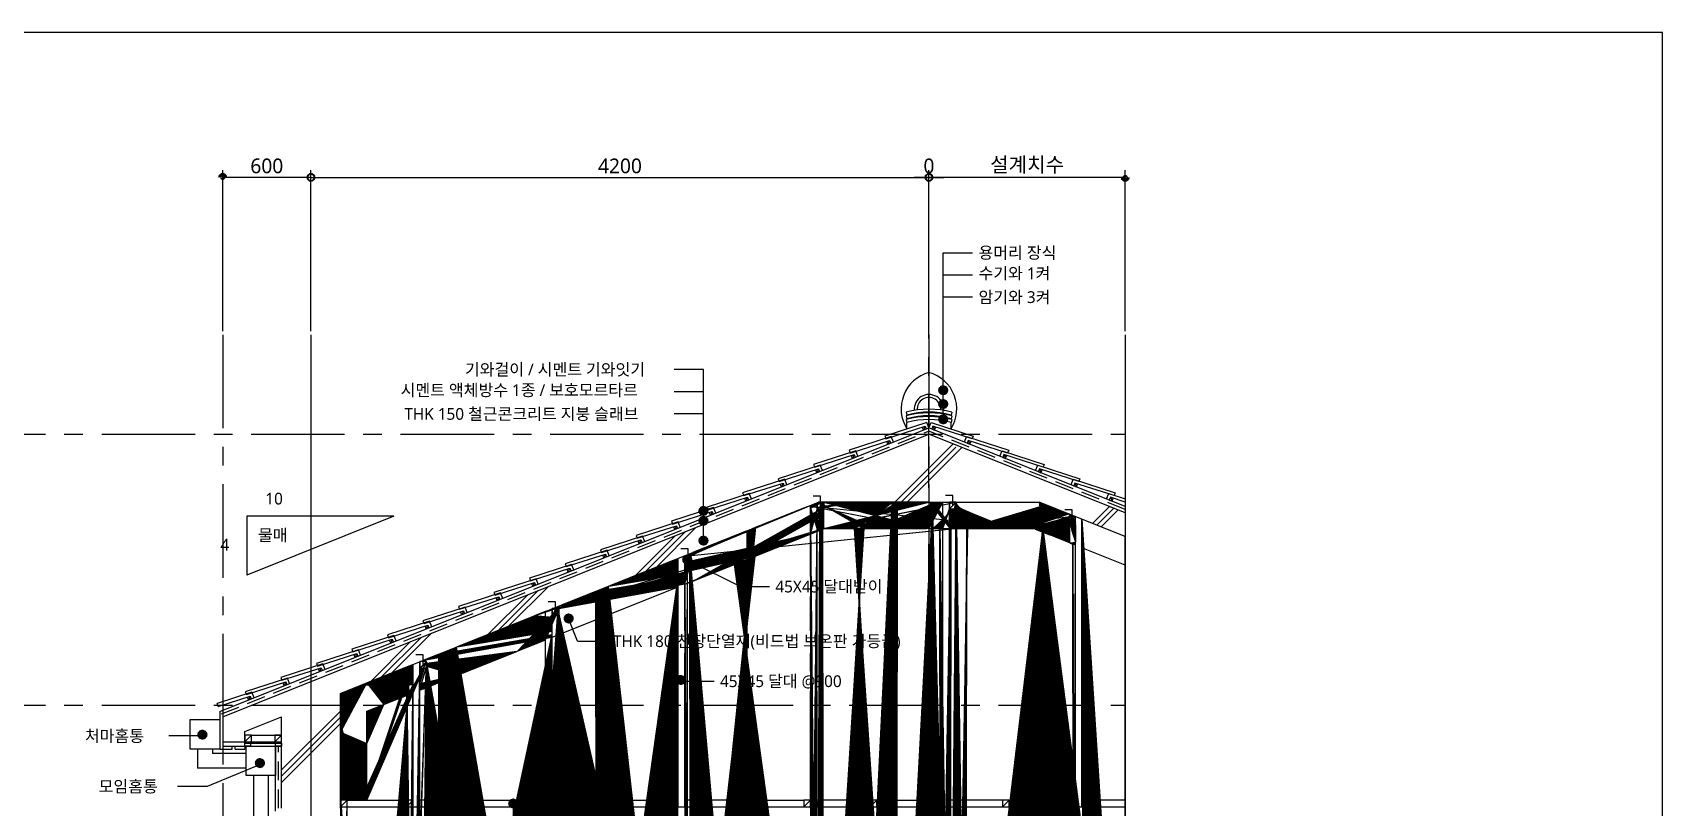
# Model space of a CAD drawing. Header units: millimetres. Extents: x 18875919977 to 37752253206, y 13263225700 to 26526468229.
# Drawn here: x 18875925700 to 18875936777, y 13263267315 to 13263272582 of the extents above; entities that cross this region are included whole.
import ezdxf

# ---------------------------------------------------------------- set-up
doc = ezdxf.new("R2010")
doc.units = ezdxf.units.MM
doc.header["$LTSCALE"] = 20
doc.linetypes.add('CENTER', pattern=[50.800000000000004, 31.75, -6.35, 6.35, -6.35])
doc.linetypes.add('HIDDEN', pattern=[9.524999999999999, 6.35, -3.175])
for name, color, linetype in [('1-Cen', 1, 'CENTER'), ('2-Con', 2, 'Continuous'), ('3-ETC', 3, 'Continuous'), ('5-Fin', 5, 'Continuous'), ('6-Text', 7, 'Continuous')]:
    doc.layers.add(name, color=color, linetype=linetype)
doc.styles.get("Standard").update_dxf_attribs({"font": 'l_10646.ttf'})
doc.dimstyles.new('단면상세도', dxfattribs={"dimscale": 40, "dimtxt": 2.5, "dimasz": 2.5, "dimexe": 1.25, "dimexo": 0.625, "dimtad": 1, "dimtxsty": 'Standard', "dimblk": 'DOTSMALL', "dimcen": 2.5, "dimadec": 0, "dimazin": 0, "dimtfac": 1, "dimtix": 1, "dimtmove": 0, "dimatfit": 3, "dimfxl": 1, "dimarcsym": 0})

# ---------------------------------------------------------------- blocks, each defined once
blk = doc.blocks.new('_DotSmall')
at = {"color": 0, "linetype": 'ByBlock', "const_width": 0.5}
blk.add_lwpolyline([(-0.0625, 0, 1), (0.0625, 0, 1)], format="xyb", close=True, dxfattribs=at)
blk = doc.blocks.new('*D29')
at = {"layer": '6-Text', "color": 0, "lineweight": -2, "transparency": 16777216}
for p, q in [((18875926992.22287, 13263270552.40053), (18875926992.22287, 13263271647.51558)), ((18875927592.22287, 13263271597.51558), (18875926992.22287, 13263271597.51558)), ((18875927592.22287, 13263270552.40053), (18875927592.22287, 13263271647.51558))]:
    blk.add_line(p, q, dxfattribs=at)
at = {"layer": 'Defpoints', "color": 0, "transparency": 16777216}
for p in [(18875926992.22287, 13263271597.51558), (18875926992.22287, 13263270527.40053), (18875927592.22287, 13263270527.40053)]:
    blk.add_point(p, dxfattribs=at)
at = {"layer": '6-Text', "color": 0, "lineweight": -2, "transparency": 16777216, "xscale": 100, "yscale": 100, "zscale": 100, "rotation": 180}
blk.add_blockref('_DotSmall', (18875926992.22287, 13263271597.51558), dxfattribs=at)
at = {"layer": '6-Text', "color": 0, "lineweight": -2, "transparency": 16777216, "xscale": 100, "yscale": 100, "zscale": 100}
blk.add_blockref('_DotSmall', (18875927592.22287, 13263271597.51558), dxfattribs=at)
at = {"layer": '6-Text', "color": 0, "transparency": 16777216, "insert": (18875927292.22287, 13263271675.01558), "char_height": 100, "attachment_point": 5}
blk.add_mtext('600', dxfattribs=at)
blk = doc.blocks.new('*D30')
at = {"layer": '6-Text', "color": 0, "lineweight": -2, "transparency": 16777216}
for p, q in [((18875927592.22287, 13263270502.40053), (18875927592.22287, 13263263370.55234)), ((18875931792.22287, 13263263420.55234), (18875927592.22287, 13263263420.55234)), ((18875931792.22287, 13263262375.43729), (18875931792.22287, 13263263470.55234))]:
    blk.add_line(p, q, dxfattribs=at)
at = {"layer": 'Defpoints', "color": 0, "transparency": 16777216}
for p in [(18875927592.22287, 13263270527.40053), (18875927592.22287, 13263263420.55234), (18875931792.22287, 13263262350.43729)]:
    blk.add_point(p, dxfattribs=at)
at = {"layer": '6-Text', "color": 0, "lineweight": -2, "transparency": 16777216, "xscale": 100, "yscale": 100, "zscale": 100, "rotation": 180}
blk.add_blockref('_DotSmall', (18875927592.22287, 13263263420.55234), dxfattribs=at)
at = {"layer": '6-Text', "color": 0, "lineweight": -2, "transparency": 16777216, "xscale": 100, "yscale": 100, "zscale": 100}
blk.add_blockref('_DotSmall', (18875931792.22287, 13263263420.55234), dxfattribs=at)
at = {"layer": '6-Text', "color": 0, "transparency": 16777216, "insert": (18875929692.22287, 13263263498.05234), "char_height": 100, "attachment_point": 5}
blk.add_mtext('4200', dxfattribs=at)
blk = doc.blocks.new('*D31')
at = {"layer": '1-Cen', "color": 0, "lineweight": -2, "transparency": 16777216}
for p, q in [((18875931792.22287, 13263271597.51558), (18875931692.22287, 13263271597.51558)), ((18875931792.22287, 13263262375.43729), (18875931792.22287, 13263271647.51558)), ((18875931792.22287, 13263270552.40053), (18875931792.22287, 13263271647.51558)), ((18875931792.22287, 13263271597.51558), (18875931892.22287, 13263271597.51558)), ((18875931792.22287, 13263271597.51558), (18875931792.22287, 13263271597.51558))]:
    blk.add_line(p, q, dxfattribs=at)
at = {"layer": 'Defpoints', "color": 0, "transparency": 16777216}
for p in [(18875931792.22287, 13263271597.51558), (18875931792.22287, 13263270527.40053), (18875931792.22287, 13263262350.43729)]:
    blk.add_point(p, dxfattribs=at)
at = {"layer": '1-Cen', "color": 0, "lineweight": -2, "transparency": 16777216, "xscale": 100, "yscale": 100, "zscale": 100}
blk.add_blockref('_DotSmall', (18875931792.22287, 13263271597.51558), dxfattribs=at)
at = {"layer": '1-Cen', "color": 0, "lineweight": -2, "transparency": 16777216, "xscale": 100, "yscale": 100, "zscale": 100, "rotation": 180}
blk.add_blockref('_DotSmall', (18875931792.22287, 13263271597.51558), dxfattribs=at)
at = {"layer": '1-Cen', "color": 0, "transparency": 16777216, "insert": (18875931792.22287, 13263271675.01558), "char_height": 100, "attachment_point": 5}
blk.add_mtext('0', dxfattribs=at)
blk = doc.blocks.new('*D32')
at = {"layer": '6-Text', "color": 0, "lineweight": -2, "transparency": 16777216}
for p, q in [((18875931792.22287, 13263270552.40053), (18875931792.22287, 13263271647.51558)), ((18875933126.14093, 13263271597.51558), (18875931792.22287, 13263271597.51558)), ((18875933126.14093, 13263270552.40053), (18875933126.14093, 13263271647.51558))]:
    blk.add_line(p, q, dxfattribs=at)
at = {"layer": 'Defpoints', "color": 0, "transparency": 16777216}
for p in [(18875931792.22287, 13263271597.51558), (18875931792.22287, 13263270527.40053), (18875933126.14093, 13263270527.40053)]:
    blk.add_point(p, dxfattribs=at)
at = {"layer": '6-Text', "color": 0, "lineweight": -2, "transparency": 16777216, "xscale": 100, "yscale": 100, "zscale": 100, "rotation": 180}
blk.add_blockref('_DotSmall', (18875931792.22287, 13263271597.51558), dxfattribs=at)
at = {"layer": '6-Text', "color": 0, "lineweight": -2, "transparency": 16777216, "xscale": 100, "yscale": 100, "zscale": 100}
blk.add_blockref('_DotSmall', (18875933126.14093, 13263271597.51558), dxfattribs=at)
at = {"layer": '6-Text', "color": 0, "transparency": 16777216, "insert": (18875932459.1819, 13263271678.30785), "char_height": 100, "attachment_point": 5}
blk.add_mtext('{\\fGulim|b0|i0|c129|p50;설계치수}', dxfattribs=at)
blk = doc.blocks.new('*D33')
at = {"layer": '6-Text', "color": 0, "lineweight": -2, "transparency": 16777216}
for p, q in [((18875927592.22287, 13263271616.26558), (18875927592.22287, 13263271647.51558)), ((18875927592.22287, 13263271597.51558), (18875931792.22287, 13263271597.51558)), ((18875931792.22287, 13263271622.51558), (18875931792.22287, 13263271647.51558))]:
    blk.add_line(p, q, dxfattribs=at)
at = {"layer": 'Defpoints', "color": 0, "transparency": 16777216}
for p in [(18875927592.22287, 13263271591.26558), (18875931792.22287, 13263271597.51558), (18875931792.22287, 13263271597.51558)]:
    blk.add_point(p, dxfattribs=at)
at = {"layer": '6-Text', "color": 0, "lineweight": -2, "transparency": 16777216, "xscale": 100, "yscale": 100, "zscale": 100, "rotation": 180}
blk.add_blockref('_DotSmall', (18875927592.22287, 13263271597.51558), dxfattribs=at)
at = {"layer": '6-Text', "color": 0, "lineweight": -2, "transparency": 16777216, "xscale": 100, "yscale": 100, "zscale": 100}
blk.add_blockref('_DotSmall', (18875931792.22287, 13263271597.51558), dxfattribs=at)
at = {"layer": '6-Text', "color": 0, "transparency": 16777216, "insert": (18875929692.22287, 13263271675.01558), "char_height": 100, "attachment_point": 5}
blk.add_mtext('4200', dxfattribs=at)

msp = doc.modelspace()

# ---------------------------------------------------------------- hatches: boundary and pattern name
at = {"layer": '5-Fin'}
h = msp.add_hatch(dxfattribs=at)
h.set_pattern_fill('_USER', color=256, scale=40, angle=45, double=1, pattern_type=0)
h.set_pattern_definition([(45, (-150629.7776794434, 24064.46236610413), (-28.2842712474619, 28.2842712474619), []), (135, (-150629.7776794434, 24064.46236610413), (-28.2842712474619, -28.2842712474619), [])])
h.paths.add_polyline_path([(18875933126.14093, 13263264721.85099), (18875927792.22287, 13263264721.85099), (18875927792.22287, 13263264636.85099), (18875933126.14093, 13263264636.85099)])
h.paths.add_polyline_path([(18875933126.14093, 13263264901.85099), (18875927792.22287, 13263264901.85098), (18875927792.22287, 13263264871.85098), (18875933126.14093, 13263264871.85099)])
h.paths.add_polyline_path([(18875927972.22287, 13263267968.14207), (18875928287.22287, 13263268094.14207), (18875928287.22287, 13263268288.00801), (18875927792.22287, 13263268090.00801), (18875927792.22287, 13263267364.50801), (18875927837.22287, 13263267364.50801), (18875927972.22287, 13263267364.50801)])
h.paths.add_polyline_path([(18875929187.22287, 13263268454.14207), (18875929187.22287, 13263268648.00801), (18875928354.72287, 13263268315.00801), (18875928354.72287, 13263268306.00801), (18875928377.22287, 13263268306.00801), (18875928377.22287, 13263268261.00801), (18875928332.22287, 13263268261.00801), (18875928332.22287, 13263268112.14208)])
h.paths.add_polyline_path([(18875930087.22287, 13263269008.00801), (18875929254.72287, 13263268675.00801), (18875929254.72287, 13263268666.00801), (18875929277.22287, 13263268666.00801), (18875929277.22287, 13263268621.00801), (18875929232.22287, 13263268621.00801), (18875929232.22287, 13263268472.14207), (18875930087.22287, 13263268814.14207)])
h.paths.add_polyline_path([(18875930987.22287, 13263269174.14207), (18875930987.22287, 13263269368.00801), (18875930154.72287, 13263269035.00801), (18875930154.72287, 13263269026.00801), (18875930177.22287, 13263269026.00801), (18875930177.22287, 13263268981.00801), (18875930132.22287, 13263268981.00801), (18875930132.22287, 13263268832.14207)])
h.paths.add_polyline_path([(18875931887.22287, 13263269390.00801), (18875931792.22287, 13263269390.00801), (18875931054.72287, 13263269390.00801), (18875931054.72287, 13263269386.00801), (18875931077.22287, 13263269386.00801), (18875931077.22287, 13263269341.00801), (18875931032.22287, 13263269341.00801), (18875931032.22287, 13263269192.14207), (18875931076.8877, 13263269210.00801), (18875931792.22287, 13263269210.00801), (18875931887.22287, 13263269210.00801)])
h.paths.add_polyline_path([(18875932742.22287, 13263269292.00801), (18875932764.72287, 13263269292.00801), (18875932764.72287, 13263269301.00801), (18875932542.22287, 13263269390.00801), (18875931977.22287, 13263269390.00801), (18875931977.22287, 13263269345.00801), (18875931932.22287, 13263269345.00801), (18875931932.22287, 13263269210.00801), (18875932507.55804, 13263269210.00801), (18875932787.22287, 13263269098.14207), (18875932787.22287, 13263269247.00801), (18875932742.22287, 13263269247.00801)])
h.paths.add_polyline_path([(18875933126.14093, 13263269156.44079), (18875932832.22287, 13263269274.00801), (18875932832.22287, 13263269080.14207), (18875933126.14093, 13263268962.57485)])

# ---------------------------------------------------------------- linework, layer by layer
at = {"layer": '1-Cen'}
for p, q in [((18875926992.22287, 13263270527.40053), (18875926992.22287, 13263262703.11972)), ((18875927592.22287, 13263270527.40053), (18875927592.22287, 13263262703.11972)), ((18875931792.22287, 13263270527.40053), (18875931792.22287, 13263262350.43729)), ((18875924137.86148, 13263269851.56295), (18875933126.14093, 13263269851.56295)), ((18875924137.86148, 13263268010.00801), (18875933126.14093, 13263268010.00801))]:
    msp.add_line(p, q, dxfattribs=at)
at = {"layer": '2-Con'}
for p, q in [((18875926992.22287, 13263267931.56295), (18875931792.22287, 13263269851.56295)), ((18875933126.14093, 13263269317.99573), (18875931792.22287, 13263269851.56295)), ((18875927792.22287, 13263268090.00801), (18875931042.22287, 13263269390.00801)), ((18875931792.22287, 13263269390.00801), (18875931042.22287, 13263269390.00801)), ((18875931792.22287, 13263269390.00801), (18875932542.22287, 13263269390.00801)), ((18875933126.14093, 13263269156.44079), (18875932542.22287, 13263269390.00801)), ((18875927792.22287, 13263267310.00801), (18875927792.22287, 13263268090.00801)), ((18875926992.22287, 13263267931.56295), (18875926992.22287, 13263267731.56295)), ((18875927142.22287, 13263267830.00801), (18875927392.22288, 13263267930.00801)), ((18875927392.22287, 13263267310.00801), (18875927392.22287, 13263267930.00801)), ((18875927142.22287, 13263267731.56295), (18875927142.22287, 13263267830.00801)), ((18875926992.22287, 13263267731.56295), (18875927142.22287, 13263267731.56295))]:
    msp.add_line(p, q, dxfattribs=at)
at = {"layer": '3-ETC'}
for p, q in [((18875931636.96464, 13263270001.07974), (18875931642.22287, 13263269981.71434)), ((18875931636.96464, 13263269976.07974), (18875931642.22287, 13263269956.71434)), ((18875931636.96464, 13263269951.07974), (18875931642.22287, 13263269931.71434)), ((18875931642.22287, 13263269887.90529), (18875931642.22287, 13263269931.71434)), ((18875931942.22287, 13263269887.90529), (18875931942.22287, 13263269931.71434)), ((18875931947.4811, 13263270001.07975), (18875931942.24032, 13263269981.7786)), ((18875931947.4811, 13263269976.07975), (18875931942.24032, 13263269956.7786)), ((18875931947.4811, 13263269951.07975), (18875931942.24032, 13263269931.7786)), ((18875931054.72287, 13263269431.41312), (18875931005.20075, 13263269431.41312)), ((18875931054.72287, 13263269363.50801), (18875931054.72287, 13263269431.41312)), ((18875931954.72287, 13263269435.41312), (18875931905.20076, 13263269435.41312)), ((18875931954.72287, 13263269367.50801), (18875931954.72287, 13263269435.41312)), ((18875932764.72287, 13263269337.41313), (18875932715.20076, 13263269337.41313)), ((18875932764.72287, 13263269269.50801), (18875932764.72287, 13263269337.41313)), ((18875930154.72287, 13263269071.41312), (18875930105.20076, 13263269071.41312)), ((18875930154.72287, 13263269003.50801), (18875930154.72287, 13263269071.41312)), ((18875929254.72287, 13263268711.41312), (18875929205.20076, 13263268711.41312)), ((18875929254.72287, 13263268643.50801), (18875929254.72287, 13263268711.41312)), ((18875928354.72287, 13263268351.41312), (18875928305.20076, 13263268351.41312)), ((18875928354.72287, 13263268283.50801), (18875928354.72287, 13263268351.41312)), ((18875927432.09633, 13263268193.67497), (18875927146.12551, 13263268100.8273)), ((18875927153.55332, 13263268082.25777), (18875927420.95461, 13263268167.67762)), ((18875927402.38507, 13263268160.24981), (18875927420.9546, 13263268167.67762)), ((18875927409.81289, 13263268141.68027), (18875927402.38507, 13263268160.24981)), ((18875927420.9546, 13263268167.67762), (18875927409.81289, 13263268141.68027)), ((18875927428.38242, 13263268149.10809), (18875927409.81289, 13263268141.68027)), ((18875927420.95461, 13263268167.67762), (18875927428.38242, 13263268149.10809)), ((18875927446.95196, 13263268156.5359), (18875927432.09633, 13263268193.67497)), ((18875927190.69239, 13263268097.1134), (18875926954.7359, 13263268020.50415)), ((18875926960.97337, 13263268001.29274), (18875927179.55067, 13263268071.11605)), ((18875927146.12551, 13263268100.8273), (18875927153.55332, 13263268082.25777)), ((18875927160.98113, 13263268063.68823), (18875927179.55066, 13263268071.11604)), ((18875927168.40894, 13263268045.1187), (18875927160.98113, 13263268063.68823)), ((18875927186.97848, 13263268052.54651), (18875927168.40894, 13263268045.1187)), ((18875927179.55066, 13263268071.11604), (18875927168.40895, 13263268045.1187)), ((18875927179.55067, 13263268071.11605), (18875927186.97848, 13263268052.54651)), ((18875927205.54802, 13263268059.97433), (18875927190.69239, 13263268097.1134)), ((18875926960.97337, 13263268001.29275), (18875926954.7359, 13263268020.50415)), ((18875927187.22287, 13263267806.06295), (18875927392.22287, 13263267806.06295)), ((18875926822.22287, 13263267711.56295), (18875926822.22287, 13263267581.56295)), ((18875926922.22287, 13263267711.56295), (18875926922.22287, 13263267681.56295)), ((18875927152.22287, 13263267581.56295), (18875926822.22287, 13263267581.56295)), ((18875927152.22287, 13263267681.56295), (18875926922.22287, 13263267681.56295)), ((18875927202.22287, 13263267531.56295), (18875927202.22287, 13263264891.85098)), ((18875927302.22287, 13263267531.56295), (18875927302.22287, 13263264891.85098)), ((18875927837.22287, 13263267364.50801), (18875928242.22287, 13263267364.50801)), ((18875928692.22287, 13263267364.50801), (18875928332.22287, 13263267364.50801)), ((18875928737.22287, 13263267364.50801), (18875929142.22287, 13263267364.50801)), ((18875929592.22287, 13263267364.50801), (18875929232.22287, 13263267364.50801)), ((18875929637.22287, 13263267364.50801), (18875930042.22287, 13263267364.50801)), ((18875930492.22287, 13263267364.50801), (18875930132.22287, 13263267364.50801)), ((18875930537.22287, 13263267364.50801), (18875930942.22287, 13263267364.50801)), ((18875931392.22287, 13263267364.50801), (18875931032.22287, 13263267364.50801)), ((18875931437.22287, 13263267364.50801), (18875931842.22287, 13263267364.50801)), ((18875932292.22287, 13263267364.50801), (18875931932.22287, 13263267364.50801)), ((18875932337.22287, 13263267364.50801), (18875932742.22287, 13263267364.50801)), ((18875933126.14093, 13263267364.50801), (18875932832.22287, 13263267364.50801))]:
    msp.add_line(p, q, dxfattribs=at)
at = {"layer": '3-ETC', "linetype": 'HIDDEN'}
for p, q in [((18875926984.79506, 13263267950.13248), (18875931792.22287, 13263269873.10361)), ((18875933126.14093, 13263269339.53638), (18875931792.22287, 13263269873.10361)), ((18875927372.22287, 13263267310.00801), (18875927372.22287, 13263267731.56295))]:
    msp.add_line(p, q, dxfattribs=at)
at = {"layer": '3-ETC'}
for points in [[(18875931792.22287, 13263269894.64427), (18875931777.36724, 13263269931.78334), (18875931491.39642, 13263269838.93567), (18875931498.82423, 13263269820.36613), (18875931766.22552, 13263269905.78599), (18875931773.65334, 13263269887.21646), (18875931755.0838, 13263269879.78864), (18875931747.65598, 13263269898.35818), (18875931766.22551, 13263269905.78598), (18875931755.0838, 13263269879.78864)], [(18875931792.22287, 13263269894.64427), (18875931807.0785, 13263269931.78334), (18875932093.04932, 13263269838.93567), (18875932085.62151, 13263269820.36613), (18875931818.22022, 13263269905.78599), (18875931810.7924, 13263269887.21646), (18875931829.36194, 13263269879.78864), (18875931836.78976, 13263269898.35818), (18875931818.22023, 13263269905.78598), (18875931829.36194, 13263269879.78864)], [(18875931550.81893, 13263269798.0827), (18875931535.9633, 13263269835.22176), (18875931249.99248, 13263269742.37409), (18875931257.4203, 13263269723.80456), (18875931524.82158, 13263269809.22441), (18875931532.2494, 13263269790.65488), (18875931513.67986, 13263269783.22707), (18875931506.25204, 13263269801.7966), (18875931524.82158, 13263269809.22441), (18875931513.67986, 13263269783.22707)], [(18875932033.62681, 13263269798.0827), (18875932048.48244, 13263269835.22176), (18875932334.45326, 13263269742.37409), (18875932327.02544, 13263269723.80456), (18875932059.62416, 13263269809.22441), (18875932052.19634, 13263269790.65488), (18875932070.76588, 13263269783.22707), (18875932078.1937, 13263269801.7966), (18875932059.62416, 13263269809.22441), (18875932070.76588, 13263269783.22707)], [(18875931309.41499, 13263269701.52112), (18875931294.55936, 13263269738.66018), (18875931008.58854, 13263269645.81252), (18875931016.01635, 13263269627.24298), (18875931283.41764, 13263269712.66284), (18875931290.84546, 13263269694.0933), (18875931272.27592, 13263269686.66549), (18875931264.8481, 13263269705.23502), (18875931283.41763, 13263269712.66283), (18875931272.27592, 13263269686.66549)], [(18875932275.03075, 13263269701.52112), (18875932289.88638, 13263269738.66018), (18875932575.8572, 13263269645.81252), (18875932568.42939, 13263269627.24298), (18875932301.0281, 13263269712.66284), (18875932293.60028, 13263269694.0933), (18875932312.16982, 13263269686.66549), (18875932319.59764, 13263269705.23502), (18875932301.02811, 13263269712.66283), (18875932312.16982, 13263269686.66549)], [(18875931068.01105, 13263269604.95954), (18875931053.15542, 13263269642.09861), (18875930767.1846, 13263269549.25094), (18875930774.61242, 13263269530.68141), (18875931042.0137, 13263269616.10126), (18875931049.44152, 13263269597.53173), (18875931030.87198, 13263269590.10391), (18875931023.44416, 13263269608.67345), (18875931042.01369, 13263269616.10126), (18875931030.87198, 13263269590.10391)], [(18875932516.43469, 13263269604.95954), (18875932531.29032, 13263269642.09861), (18875932817.26114, 13263269549.25094), (18875932809.83332, 13263269530.68141), (18875932542.43204, 13263269616.10126), (18875932535.00422, 13263269597.53173), (18875932553.57376, 13263269590.10391), (18875932561.00158, 13263269608.67345), (18875932542.43204, 13263269616.10126), (18875932553.57376, 13263269590.10391)], [(18875930826.60711, 13263269508.39797), (18875930811.75148, 13263269545.53703), (18875930525.78066, 13263269452.68937), (18875930533.20848, 13263269434.11983), (18875930800.60976, 13263269519.53968), (18875930808.03758, 13263269500.97015), (18875930789.46804, 13263269493.54234), (18875930782.04023, 13263269512.11187), (18875930800.60976, 13263269519.53968), (18875930789.46804, 13263269493.54234)], [(18875932757.83863, 13263269508.39797), (18875932772.69426, 13263269545.53703), (18875933058.66508, 13263269452.68937), (18875933051.23726, 13263269434.11983), (18875932783.83598, 13263269519.53968), (18875932776.40816, 13263269500.97015), (18875932794.9777, 13263269493.54234), (18875932802.40551, 13263269512.11187), (18875932783.83598, 13263269519.53968), (18875932794.9777, 13263269493.54234)], [(18875930343.79923, 13263269315.27481), (18875930328.9436, 13263269352.41388), (18875930042.97278, 13263269259.56621), (18875930050.4006, 13263269240.99668), (18875930317.80188, 13263269326.41653), (18875930325.2297, 13263269307.847), (18875930306.66016, 13263269300.41919), (18875930299.23235, 13263269318.98872), (18875930317.80188, 13263269326.41653), (18875930306.66016, 13263269300.41919)], [(18875930585.20317, 13263269411.83639), (18875930570.34754, 13263269448.97546), (18875930284.37672, 13263269356.12779), (18875930291.80453, 13263269337.55826), (18875930559.20582, 13263269422.97811), (18875930566.63364, 13263269404.40858), (18875930548.0641, 13263269396.98076), (18875930540.63628, 13263269415.5503), (18875930559.20581, 13263269422.97811), (18875930548.0641, 13263269396.98076)], [(18875932999.24257, 13263269411.83639), (18875933014.0982, 13263269448.97546), (18875933126.14093, 13263269412.59795)], [(18875933126.14093, 13263269390.74584), (18875933025.23992, 13263269422.97811), (18875933017.8121, 13263269404.40858), (18875933036.38164, 13263269396.98076), (18875933043.80946, 13263269415.5503), (18875933025.23993, 13263269422.97811), (18875933036.38164, 13263269396.98076)], [(18875930102.39529, 13263269218.71324), (18875930087.53967, 13263269255.85231), (18875929801.56884, 13263269163.00464), (18875929808.99666, 13263269144.4351), (18875930076.39795, 13263269229.85496), (18875930083.82576, 13263269211.28543), (18875930065.25622, 13263269203.85761), (18875930057.82841, 13263269222.42715), (18875930076.39794, 13263269229.85495), (18875930065.25623, 13263269203.85761)], [(18875929860.99135, 13263269122.15166), (18875929846.13572, 13263269159.29073), (18875929560.1649, 13263269066.44306), (18875929567.59272, 13263269047.87353), (18875929834.994, 13263269133.29338), (18875929842.42182, 13263269114.72385), (18875929823.85228, 13263269107.29603), (18875929816.42447, 13263269125.86557), (18875929834.994, 13263269133.29338), (18875929823.85228, 13263269107.29603)], [(18875929619.58741, 13263269025.59009), (18875929604.73178, 13263269062.72915), (18875929318.76096, 13263268969.88149), (18875929326.18878, 13263268951.31195), (18875929593.59007, 13263269036.73181), (18875929601.01788, 13263269018.16227), (18875929582.44834, 13263269010.73446), (18875929575.02053, 13263269029.30399), (18875929593.59006, 13263269036.7318), (18875929582.44835, 13263269010.73446)], [(18875929378.18347, 13263268929.02851), (18875929363.32784, 13263268966.16758), (18875929077.35702, 13263268873.31991), (18875929084.78484, 13263268854.75038), (18875929352.18612, 13263268940.17023), (18875929359.61394, 13263268921.6007), (18875929341.0444, 13263268914.17288), (18875929333.61658, 13263268932.74242), (18875929352.18612, 13263268940.17023), (18875929341.0444, 13263268914.17288)], [(18875929136.77953, 13263268832.46694), (18875929121.9239, 13263268869.606), (18875928835.95308, 13263268776.75834), (18875928843.3809, 13263268758.1888), (18875929110.78218, 13263268843.60865), (18875929118.21, 13263268825.03912), (18875929099.64046, 13263268817.61131), (18875929092.21265, 13263268836.18084), (18875929110.78218, 13263268843.60865), (18875929099.64046, 13263268817.61131)], [(18875928895.3756, 13263268735.90536), (18875928880.51997, 13263268773.04443), (18875928594.54914, 13263268680.19676), (18875928601.97696, 13263268661.62722), (18875928869.37825, 13263268747.04708), (18875928876.80606, 13263268728.47754), (18875928858.23652, 13263268721.04973), (18875928850.80871, 13263268739.61926), (18875928869.37824, 13263268747.04707), (18875928858.23653, 13263268721.04973)], [(18875928412.56771, 13263268542.78221), (18875928397.71209, 13263268579.92127), (18875928111.74126, 13263268487.07361), (18875928119.16908, 13263268468.50407), (18875928386.57037, 13263268553.92393), (18875928393.99818, 13263268535.35439), (18875928375.42864, 13263268527.92658), (18875928368.00083, 13263268546.49611), (18875928386.57036, 13263268553.92392), (18875928375.42865, 13263268527.92658)], [(18875928653.97165, 13263268639.34378), (18875928639.11602, 13263268676.48285), (18875928353.1452, 13263268583.63518), (18875928360.57302, 13263268565.06565), (18875928627.9743, 13263268650.4855), (18875928635.40212, 13263268631.91597), (18875928616.83258, 13263268624.48816), (18875928609.40477, 13263268643.05769), (18875928627.9743, 13263268650.4855), (18875928616.83258, 13263268624.48816)], [(18875928171.16378, 13263268446.22063), (18875928156.30815, 13263268483.3597), (18875927870.33733, 13263268390.51203), (18875927877.76514, 13263268371.9425), (18875928145.16643, 13263268457.36235), (18875928152.59424, 13263268438.79282), (18875928134.0247, 13263268431.365), (18875928126.59689, 13263268449.93454), (18875928145.16642, 13263268457.36235), (18875928134.02471, 13263268431.365)], [(18875927929.75983, 13263268349.65906), (18875927914.90421, 13263268386.79812), (18875927628.93338, 13263268293.95045), (18875927636.3612, 13263268275.38092), (18875927903.76249, 13263268360.80077), (18875927911.1903, 13263268342.23124), (18875927892.62076, 13263268334.80343), (18875927885.19295, 13263268353.37296), (18875927903.76248, 13263268360.80077), (18875927892.62077, 13263268334.80343)], [(18875927688.3559, 13263268253.09748), (18875927673.50027, 13263268290.23655), (18875927387.52945, 13263268197.38888), (18875927394.95726, 13263268178.81935), (18875927662.35855, 13263268264.2392), (18875927669.78636, 13263268245.66967), (18875927651.21682, 13263268238.24185), (18875927643.78901, 13263268256.81139), (18875927662.35854, 13263268264.23919), (18875927651.21683, 13263268238.24185)]]:
    msp.add_lwpolyline(points, dxfattribs=at)
for points in [[(18875926972.22287, 13263267711.56295), (18875926772.22287, 13263267711.56295), (18875926772.22287, 13263267911.56295), (18875926972.22287, 13263267911.56295)], [(18875927352.22287, 13263267531.56295), (18875927152.22287, 13263267531.56295), (18875927152.22287, 13263267731.56295), (18875927352.22287, 13263267731.56295)]]:
    msp.add_lwpolyline(points, close=True, dxfattribs=at)
for centre, radius, start, end in [((18875931860.32881, 13263270023.90373), 257.0716861733023, 105.368263962438, 211.9399271462543), ((18875931724.07091, 13263270023.90373), 257.0716861733023, 328.0601123767418, 74.63190272739955), ((18875931792.22287, 13263269429.28335), 592.4999917959022, 74.80890396194476, 105.1910968242868), ((18875931792.22287, 13263270021.4504), 100.3329370150378, 355.3311007583432, 184.6689001498836), ((18875931792.22287, 13263270021.4504), 80.33293701503779, 356.348703112148, 183.651296887852), ((18875931792.22287, 13263269429.28335), 692.4999917959022, 89.99809650331771, 90.00190412867492), ((18875931792.22287, 13263269404.28335), 592.4999917959022, 74.80890396194476, 105.1910968242868), ((18875931792.22287, 13263269379.28335), 592.4999917959022, 74.80890396194476, 105.1910968242868), ((18875931792.22287, 13263269429.28335), 572.4999917959022, 74.80890396194476, 105.1910968242868), ((18875931792.22287, 13263269404.28335), 572.4999917959022, 74.80890396194476, 105.1910968242868), ((18875931792.22287, 13263269379.28335), 572.4999917959022, 74.80890396194476, 105.1910968242868)]:
    msp.add_arc(centre, radius, start, end, dxfattribs=at)
at = {"layer": '5-Fin'}
for p, q in [((18875926972.22287, 13263267966.64427), (18875931792.22287, 13263269894.64427)), ((18875933126.14093, 13263269361.07705), (18875931792.22287, 13263269894.64427)), ((18875931560.07602, 13263269390.00801), (18875931956.0858, 13263269786.01778)), ((18875931602.50243, 13263269390.00801), (18875931976.02214, 13263269763.52772)), ((18875931644.92884, 13263269390.00801), (18875932016.69495, 13263269761.77412)), ((18875932903.08975, 13263269245.66125), (18875933018.48614, 13263269361.05764)), ((18875932933.39432, 13263269233.53943), (18875933048.79071, 13263269348.93581)), ((18875932963.6989, 13263269221.4176), (18875933079.09529, 13263269336.81398)), ((18875929798.08255, 13263268892.35188), (18875930067.3408, 13263269161.61012)), ((18875929868.79324, 13263268920.63616), (18875930138.05148, 13263269189.89439)), ((18875929939.50391, 13263268948.92043), (18875930208.76215, 13263269218.17867)), ((18875930132.22287, 13263268832.14207), (18875930987.22287, 13263269174.14207)), ((18875931032.22287, 13263269192.14207), (18875931076.8877, 13263269210.00801)), ((18875931792.22287, 13263269210.00801), (18875931076.8877, 13263269210.00801)), ((18875931792.22287, 13263269210.00801), (18875931887.22287, 13263269210.00801)), ((18875931932.22287, 13263269210.00801), (18875932507.55804, 13263269210.00801)), ((18875932787.22287, 13263269098.14207), (18875932507.55804, 13263269210.00801)), ((18875933126.14093, 13263268962.57485), (18875932832.22287, 13263269080.14207)), ((18875928937.52417, 13263268548.12853), (18875929206.78242, 13263268817.38677)), ((18875929232.22287, 13263268472.14207), (18875930087.22287, 13263268814.14207)), ((18875928796.10281, 13263268491.55998), (18875929065.36106, 13263268760.81822)), ((18875928866.81349, 13263268519.84426), (18875929136.07174, 13263268789.1025)), ((18875928071.16203, 13263268201.58367), (18875928340.42028, 13263268470.84191)), ((18875928141.87271, 13263268229.86794), (18875928411.13096, 13263268499.12618)), ((18875928000.45135, 13263268173.2994), (18875928269.7096, 13263268442.55764)), ((18875928332.22287, 13263268112.14207), (18875929187.22287, 13263268454.14207)), ((18875927972.22287, 13263267968.14207), (18875928287.22287, 13263268094.14207)), ((18875926972.22287, 13263267966.64427), (18875926972.22287, 13263267711.56295)), ((18875927392.22287, 13263267569.80527), (18875927792.22287, 13263267969.80526)), ((18875927392.22287, 13263267527.37886), (18875927792.22287, 13263267927.37885)), ((18875927972.22287, 13263267364.50801), (18875927972.22287, 13263267968.14207)), ((18875927392.22287, 13263267484.95246), (18875927792.22287, 13263267884.95245)), ((18875926972.22287, 13263267711.56295), (18875927057.22287, 13263267711.56295)), ((18875927077.22287, 13263267711.56295), (18875927142.22287, 13263267711.56295)), ((18875927142.22287, 13263267731.56295), (18875927392.22288, 13263267731.56295)), ((18875927352.22287, 13263267290.00801), (18875927352.22287, 13263267731.56295))]:
    msp.add_line(p, q, dxfattribs=at)
at = {"layer": '5-Fin', "linetype": 'HIDDEN'}
for p, q in [((18875927057.22287, 13263267711.56295), (18875927057.22287, 13263267731.56295)), ((18875927077.22287, 13263267711.56295), (18875927077.22287, 13263267731.56295)), ((18875927142.22287, 13263267731.56295), (18875927142.22287, 13263267711.56295))]:
    msp.add_line(p, q, dxfattribs=at)
at = {"layer": '6-Text'}
for p, q in [((18875931889.14212, 13263269922.20251), (18875931889.14212, 13263271084.46677)), ((18875931889.14212, 13263271084.46677), (18875932089.14212, 13263271084.46677)), ((18875931889.14212, 13263270934.46677), (18875932089.14212, 13263270934.46677)), ((18875931889.14212, 13263270784.46677), (18875932089.14212, 13263270784.46677)), ((18875933126.14093, 13263270527.40053), (18875933126.14093, 13263266638.91891)), ((18875930259.67814, 13263270290.74075), (18875930059.67814, 13263270290.74075)), ((18875930259.67814, 13263269128.47649), (18875930259.67814, 13263270290.74076)), ((18875930259.67814, 13263270140.74075), (18875930059.67814, 13263270140.74075)), ((18875930259.67814, 13263269990.74075), (18875930059.67814, 13263269990.74075)), ((18875930987.22287, 13263268883.8649), (18875930987.22287, 13263269368.00801)), ((18875931077.22287, 13263269386.00801), (18875931032.22287, 13263269341.00801)), ((18875931032.22287, 13263268883.8649), (18875931032.22287, 13263269386.00801)), ((18875931887.22287, 13263267319.50801), (18875931887.22287, 13263269390.00801)), ((18875931932.22287, 13263267319.50801), (18875931932.22287, 13263269390.00801)), ((18875931977.22287, 13263269390.00801), (18875931932.22287, 13263269345.00801)), ((18875928156.05378, 13263269293.63161), (18875927156.05378, 13263268893.63161)), ((18875932787.22287, 13263269292.00801), (18875932742.22287, 13263269247.00801)), ((18875932787.22287, 13263267319.50801), (18875932787.22287, 13263269292.00801)), ((18875932832.22287, 13263267319.50801), (18875932832.22287, 13263269274.00801)), ((18875930177.22287, 13263269026.00801), (18875930132.22287, 13263268981.00801)), ((18875930132.22287, 13263268515.46738), (18875930132.22287, 13263269026.00801)), ((18875930087.22287, 13263268515.46738), (18875930087.22287, 13263269008.00801)), ((18875930508.21786, 13263268816.27328), (18875930177.22287, 13263268981.00801)), ((18875930508.21786, 13263268816.27328), (18875930708.21786, 13263268816.27328)), ((18875930987.22287, 13263268515.46738), (18875930987.22287, 13263268748.13517)), ((18875931032.22287, 13263268515.46738), (18875931032.22287, 13263268748.13517)), ((18875929187.22287, 13263267319.50801), (18875929187.22287, 13263268648.00801)), ((18875929232.22287, 13263267319.50801), (18875929232.22287, 13263268666.00801)), ((18875929277.22287, 13263268666.00801), (18875929232.22287, 13263268621.00801)), ((18875929404.46811, 13263268444.78153), (18875929343.63254, 13263268599.08228)), ((18875929404.46811, 13263268444.78153), (18875929604.46811, 13263268444.78153)), ((18875930087.22287, 13263267319.50801), (18875930087.22287, 13263268363.44035)), ((18875930132.22287, 13263267319.50801), (18875930132.22287, 13263268363.44035)), ((18875930987.22287, 13263268240.34962), (18875930987.22287, 13263268363.44035)), ((18875931032.22287, 13263268240.34962), (18875931032.22287, 13263268363.44035)), ((18875928287.22287, 13263267319.50801), (18875928287.22287, 13263268288.00801)), ((18875928332.22287, 13263267319.50801), (18875928332.22287, 13263268306.00801)), ((18875928377.22287, 13263268306.00801), (18875928332.22287, 13263268261.00801)), ((18875930132.22287, 13263268172.75801), (18875930332.22287, 13263268172.75801)), ((18875930987.22287, 13263267310.00801), (18875930987.22287, 13263268104.61989)), ((18875931032.22287, 13263267319.50801), (18875931032.22287, 13263268104.61989)), ((18875927187.22287, 13263267806.06295), (18875927142.22287, 13263267761.06295)), ((18875927187.22287, 13263267806.06295), (18875927142.22287, 13263267806.06295)), ((18875927142.22287, 13263267806.06295), (18875927142.22287, 13263267761.06295)), ((18875927187.22287, 13263267761.06295), (18875927187.22287, 13263267806.06295)), ((18875927392.22287, 13263267806.06295), (18875927347.22287, 13263267806.06295)), ((18875927347.22287, 13263267806.06295), (18875927347.22287, 13263267761.06295)), ((18875927392.22287, 13263267806.06295), (18875927347.22287, 13263267761.06295)), ((18875927392.22287, 13263267761.06295), (18875927392.22287, 13263267806.06295)), ((18875926826.87384, 13263267800.65047), (18875926626.87384, 13263267800.65047)), ((18875926992.22287, 13263267761.06295), (18875927392.22287, 13263267761.06295)), ((18875927142.22287, 13263267761.06295), (18875927187.22287, 13263267761.06295)), ((18875927142.22287, 13263267751.56295), (18875927392.22288, 13263267751.56295)), ((18875927142.22287, 13263267751.56295), (18875927182.22287, 13263267751.56295)), ((18875927142.22287, 13263267731.56295), (18875927142.22287, 13263267751.56295)), ((18875927182.22287, 13263267731.56295), (18875927142.22287, 13263267731.56295)), ((18875927182.22287, 13263267751.56295), (18875927182.22287, 13263267731.56295)), ((18875927347.22287, 13263267761.06295), (18875927392.22287, 13263267761.06295)), ((18875927352.22287, 13263267751.56295), (18875927392.22287, 13263267751.56295)), ((18875927352.22287, 13263267731.56295), (18875927352.22287, 13263267751.56295)), ((18875927392.22287, 13263267731.56295), (18875927352.22287, 13263267731.56295)), ((18875927392.22287, 13263267751.56295), (18875927392.22287, 13263267731.56295)), ((18875927241.87869, 13263267603.15835), (18875926885.75279, 13263267457.30042)), ((18875926885.75279, 13263267457.30042), (18875926685.75279, 13263267457.30042)), ((18875927837.22287, 13263267364.50801), (18875927792.22287, 13263267319.50801)), ((18875928287.22287, 13263267364.50801), (18875928242.22287, 13263267319.50801)), ((18875928737.22287, 13263267364.50801), (18875928692.22287, 13263267319.50801)), ((18875928967.17044, 13263267364.50801), (18875928967.17044, 13263266794.21372)), ((18875929187.22287, 13263267364.50801), (18875929142.22287, 13263267319.50801)), ((18875929637.22287, 13263267364.50801), (18875929592.22287, 13263267319.50801)), ((18875930087.22287, 13263267364.50801), (18875930042.22287, 13263267319.50801)), ((18875930537.22287, 13263267364.50801), (18875930492.22287, 13263267319.50801)), ((18875930987.22287, 13263267364.50801), (18875930942.22287, 13263267319.50801)), ((18875931437.22287, 13263267364.50801), (18875931392.22287, 13263267319.50801)), ((18875931887.22287, 13263267364.50801), (18875931842.22287, 13263267319.50801)), ((18875931887.22287, 13263267319.50801), (18875931887.22287, 13263267364.50801)), ((18875932337.22287, 13263267364.50801), (18875932292.22287, 13263267319.50801)), ((18875932787.22287, 13263267364.50801), (18875932742.22287, 13263267319.50801)), ((18875927792.22287, 13263267319.50801), (18875933126.14093, 13263267319.50801))]:
    msp.add_line(p, q, dxfattribs=at)
for points in [[(18875919976.88904, 13263260701.82385), (18875936776.88904, 13263260701.82385), (18875936776.88904, 13263272581.82385), (18875919976.88904, 13263272581.82385)], [(18875931032.22287, 13263269341.00801), (18875931077.22287, 13263269341.00801), (18875931077.22287, 13263269386.00801), (18875931032.22287, 13263269386.00801)], [(18875931932.22287, 13263269345.00801), (18875931977.22287, 13263269345.00801), (18875931977.22287, 13263269390.00801), (18875931932.22287, 13263269390.00801)], [(18875932742.22287, 13263269247.00801), (18875932787.22287, 13263269247.00801), (18875932787.22287, 13263269292.00801), (18875932742.22287, 13263269292.00801)], [(18875930132.22287, 13263268981.00801), (18875930177.22287, 13263268981.00801), (18875930177.22287, 13263269026.00801), (18875930132.22287, 13263269026.00801)], [(18875929232.22287, 13263268621.00801), (18875929277.22287, 13263268621.00801), (18875929277.22287, 13263268666.00801), (18875929232.22287, 13263268666.00801)], [(18875928332.22287, 13263268261.00801), (18875928377.22287, 13263268261.00801), (18875928377.22287, 13263268306.00801), (18875928332.22287, 13263268306.00801)], [(18875927792.22287, 13263267319.50801), (18875927837.22287, 13263267319.50801), (18875927837.22287, 13263267364.50801), (18875927792.22287, 13263267364.50801)], [(18875928242.22287, 13263267319.50801), (18875928287.22287, 13263267319.50801), (18875928287.22287, 13263267364.50801), (18875928242.22287, 13263267364.50801)], [(18875928692.22287, 13263267319.50801), (18875928737.22287, 13263267319.50801), (18875928737.22287, 13263267364.50801), (18875928692.22287, 13263267364.50801)], [(18875929142.22287, 13263267319.50801), (18875929187.22287, 13263267319.50801), (18875929187.22287, 13263267364.50801), (18875929142.22287, 13263267364.50801)], [(18875929592.22287, 13263267319.50801), (18875929637.22287, 13263267319.50801), (18875929637.22287, 13263267364.50801), (18875929592.22287, 13263267364.50801)], [(18875930042.22287, 13263267319.50801), (18875930087.22287, 13263267319.50801), (18875930087.22287, 13263267364.50801), (18875930042.22287, 13263267364.50801)], [(18875930492.22287, 13263267319.50801), (18875930537.22287, 13263267319.50801), (18875930537.22287, 13263267364.50801), (18875930492.22287, 13263267364.50801)], [(18875930942.22287, 13263267319.50801), (18875930987.22287, 13263267319.50801), (18875930987.22287, 13263267364.50801), (18875930942.22287, 13263267364.50801)], [(18875931392.22287, 13263267319.50801), (18875931437.22287, 13263267319.50801), (18875931437.22287, 13263267364.50801), (18875931392.22287, 13263267364.50801)], [(18875931842.22287, 13263267319.50801), (18875931887.22287, 13263267319.50801), (18875931887.22287, 13263267364.50801), (18875931842.22287, 13263267364.50801)], [(18875932292.22287, 13263267319.50801), (18875932337.22287, 13263267319.50801), (18875932337.22287, 13263267364.50801), (18875932292.22287, 13263267364.50801)], [(18875932742.22287, 13263267319.50801), (18875932787.22287, 13263267319.50801), (18875932787.22287, 13263267364.50801), (18875932742.22287, 13263267364.50801)]]:
    msp.add_lwpolyline(points, close=True, dxfattribs=at)
at = {"layer": '6-Text', "const_width": 35}
for points in [[(18875931871.64212, 13263270150.76118, -1), (18875931906.64212, 13263270150.76118, -1)], [(18875931871.64212, 13263270056.88744, -1), (18875931906.64212, 13263270056.88744, -1)], [(18875931871.64212, 13263269952.7138, -1), (18875931906.64212, 13263269952.7138, -1)], [(18875930242.17814, 13263269330.50355, -1), (18875930277.17814, 13263269330.50355, -1)], [(18875930242.17814, 13263269263.16125, -1), (18875930277.17814, 13263269263.16125, -1)], [(18875930242.17814, 13263269128.47649, -1), (18875930277.17814, 13263269128.47649, -1)], [(18875930132.22287, 13263268998.50801, -1), (18875930167.22287, 13263268998.50801, -1)], [(18875929326.13254, 13263268599.08228, -1), (18875929361.13254, 13263268599.08228, -1)], [(18875930087.22287, 13263268181.25801, -1), (18875930122.22287, 13263268181.25801, -1)], [(18875926871.87384, 13263267809.15047, 1), (18875926836.87384, 13263267809.15047, 1)], [(18875927262.75502, 13263267616.03936, 1), (18875927227.75502, 13263267616.03936, 1)], [(18875928949.67044, 13263267340.96616, 1), (18875928984.67044, 13263267340.96616, 1)]]:
    msp.add_lwpolyline(points, format="xyb", close=True, dxfattribs=at)
at = {"layer": '6-Text'}
msp.add_lwpolyline([(18875928156.05378, 13263269293.63161), (18875927156.05378, 13263269293.63161), (18875927156.05378, 13263268893.63161)], dxfattribs=at)

# ---------------------------------------------------------------- texts
for s, p in [('용머리 장식', (18875932129.14212, 13263271045.22353)), ('수기와 1켜', (18875932129.14212, 13263270905.11542)), ('암기와 3켜', (18875932129.14212, 13263270743.4938)), ('기와걸이 / 시멘트 기와잇기', (18875928638.81328, 13263270251.49751)), ('시멘트 액체방수 1종 / 보호모르타르', (18875928201.67814, 13263270111.3894)), ('THK 150 철근콘크리트 지붕 슬래브', (18875928227.24571, 13263269949.76778)), ('10', (18875927282.07563, 13263269373.98541)), ('4', (18875926976.98658, 13263269060.57378)), ('물매', (18875927232.40913, 13263269125.81225)), ('45X45 달대받이', (18875930748.21786, 13263268776.27328)), ('THK 180 천장단열재(비드법 보온판 가등급)', (18875929644.46811, 13263268404.78153)), ('45X45 달대 @900', (18875930372.22287, 13263268132.75801)), ('처마홈통', (18875926056.23571, 13263267760.65047)), ('모임홈통', (18875926149.57523, 13263267417.30042))]:
    msp.add_text(s, height=80, dxfattribs=at).set_placement(p)

# ---------------------------------------------------------------- dimensions: what is measured, and where the dimension line sits
at = {"layer": '1-Cen'}
dim = msp.add_linear_dim(base=(18875931792.22287, 13263271597.51558), p1=(18875931792.22287, 13263262350.43729), p2=(18875931792.22287, 13263270527.40053), dimstyle='단면상세도', dxfattribs=at)
dim.commit()
dim.dimension.update_dxf_attribs({"geometry": '*D31', "text_midpoint": (18875931792.22287, 13263271675.01558)})
at = {"layer": '6-Text'}
for base, p1, p2, picture, middle in [((18875926992.22287, 13263271597.51558), (18875927592.22287, 13263270527.40053), (18875926992.22287, 13263270527.40053), '*D29', (18875927292.22287, 13263271675.01558)), ((18875931792.22287, 13263271597.51558), (18875927592.22287, 13263271591.26558), (18875931792.22287, 13263271597.51558), '*D33', (18875929692.22287, 13263271675.01558)), ((18875927592.22287, 13263263420.55234), (18875931792.22287, 13263262350.43729), (18875927592.22287, 13263270527.40053), '*D30', (18875929692.22287, 13263263498.05234))]:
    dim = msp.add_linear_dim(base=base, p1=p1, p2=p2, dimstyle='단면상세도', dxfattribs=at)
    dim.commit()
    dim.dimension.update_dxf_attribs({"geometry": picture, "text_midpoint": middle})
dim = msp.add_linear_dim(base=(18875931792.22287, 13263271597.51558), p1=(18875933126.14093, 13263270527.40053), p2=(18875931792.22287, 13263270527.40053), text='{\\fGulim|b0|i0|c129|p50;설계치수}', dimstyle='단면상세도', dxfattribs=at)
dim.commit()
dim.dimension.update_dxf_attribs({"geometry": '*D32', "text_midpoint": (18875932459.1819, 13263271678.30785)})

doc.saveas('drawing.dxf')
